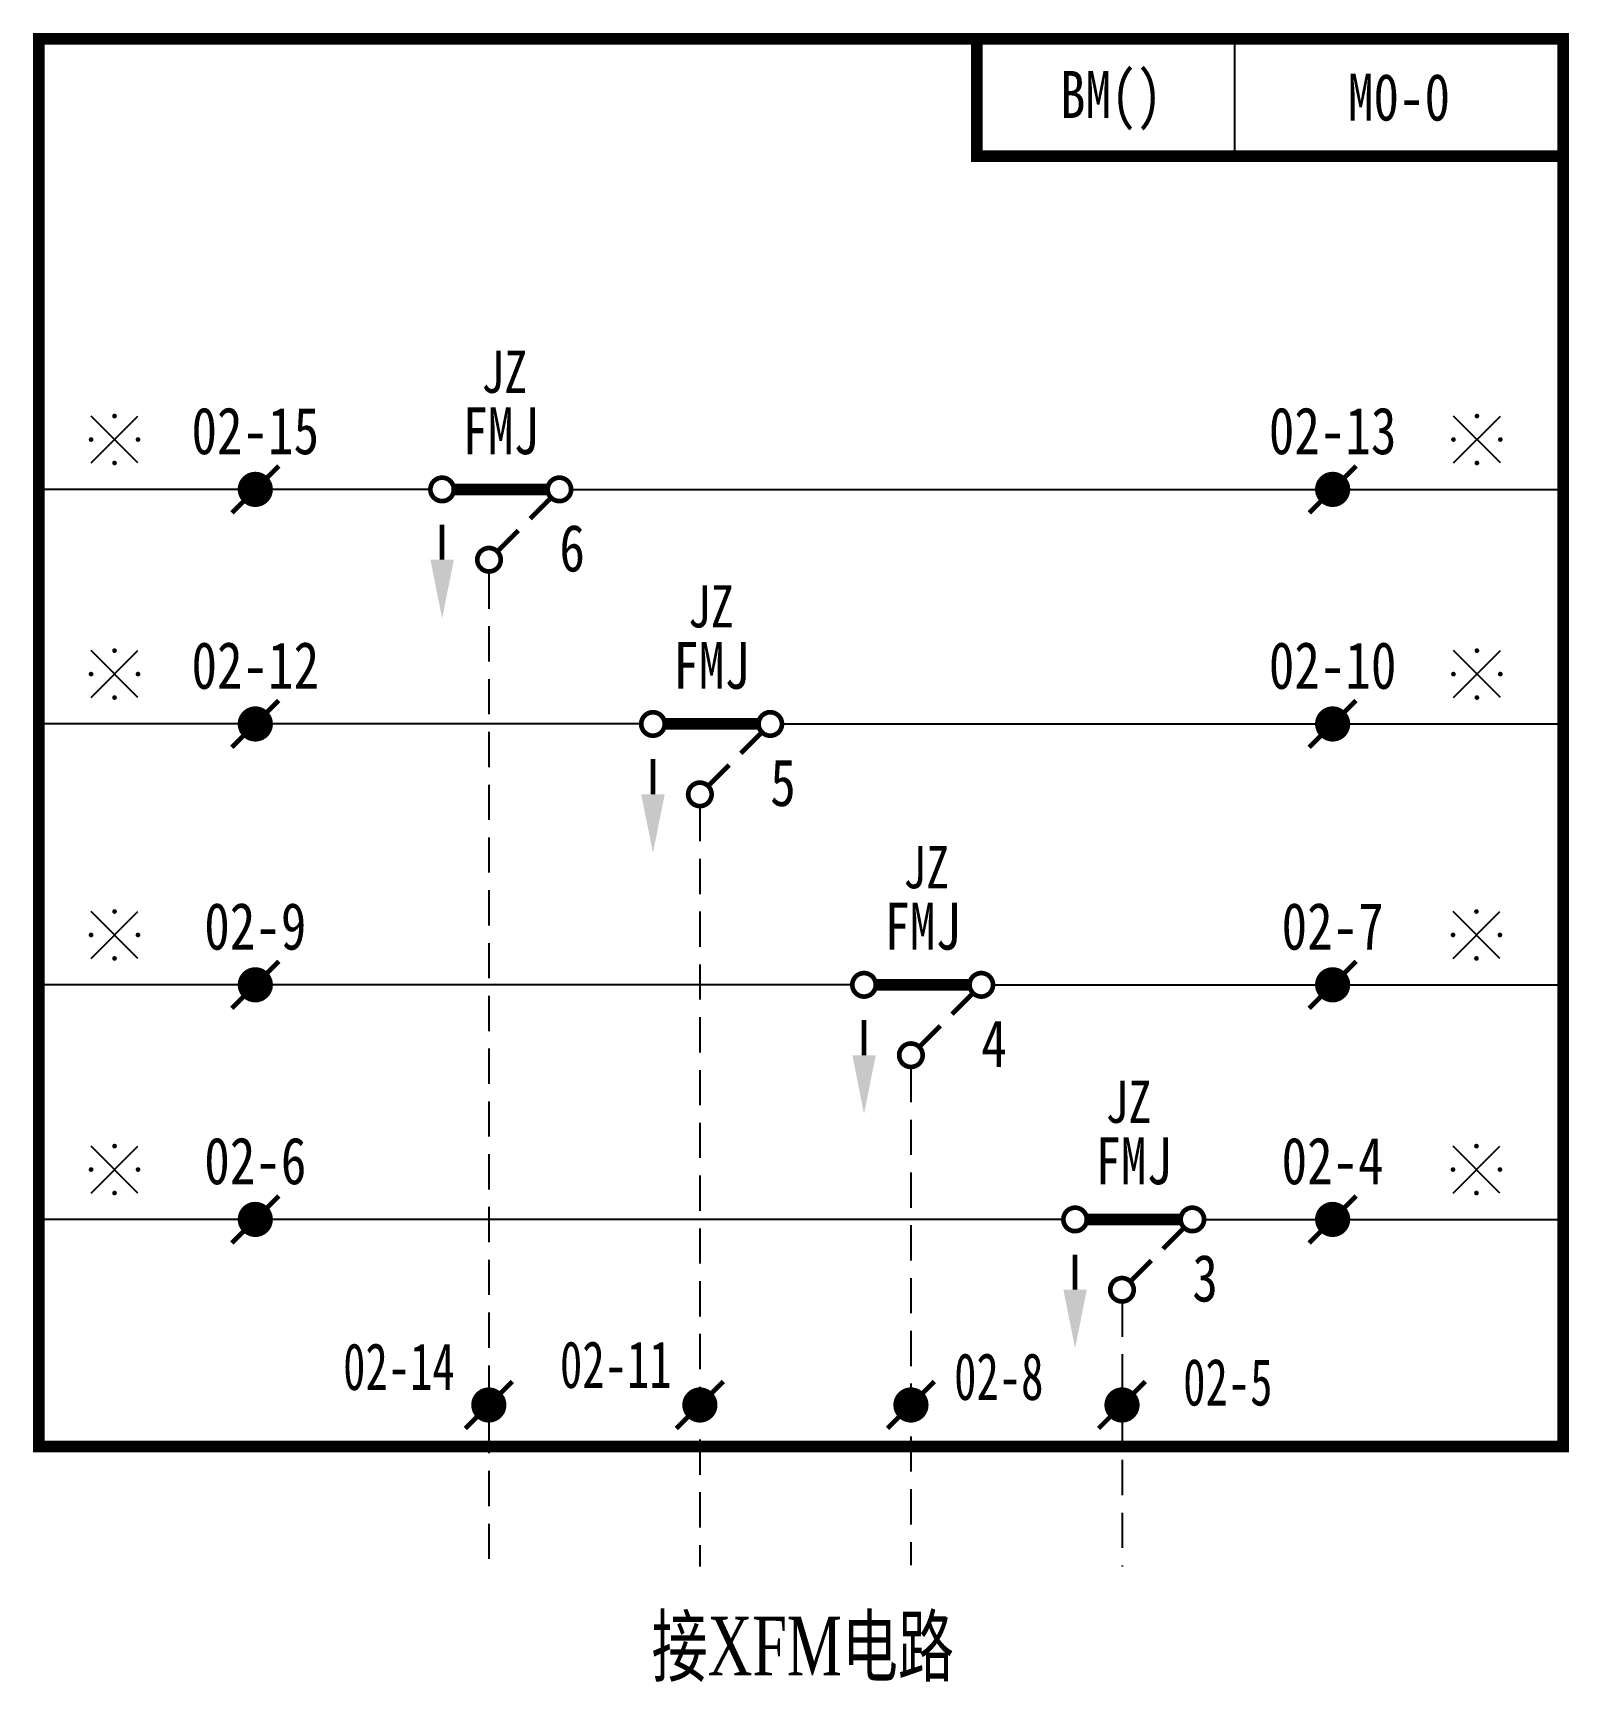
# Model space of a CAD drawing. Header units: millimetres. Extents: x -0.2 to 65.2, y -70 to 0.2.
import ezdxf
from ezdxf.enums import TextEntityAlignment as Align

# ---------------------------------------------------------------- set-up
doc = ezdxf.new("R2010")
doc.units = ezdxf.units.MM
doc.linetypes.add('DASHEDX2', pattern=[1.5, 1, -0.5])
doc.styles.add('CHINESE', font='TIMES.TTF', dxfattribs={"width": 0.7})

# ---------------------------------------------------------------- blocks, each defined once
blk = doc.blocks.new('E9')
blk.add_line((-14, -5), (-14, 0))
at = {"const_width": 0.5}
for points in [[(-25, 0), (0, 0), (0, -5)], [(-25, 0), (-25, -5), (0, -5)]]:
    blk.add_lwpolyline(points, dxfattribs=at)
blk = doc.blocks.new('conti_2')
for points in [[(-1, -1), (1, 1)], [(1, -1), (-1, 1)]]:
    blk.add_lwpolyline(points)
for points in [[(0.05, 1, 0.1, 0.1, 1), (-0.05, 1, 0.1, 0.1, 1)], [(-0.95, 0, 0.1, 0.1, 1), (-1.05, 0, 0.1, 0.1, 1)], [(1.05, 0, 0.1, 0.1, 1), (0.95, 0, 0.1, 0.1, 1)], [(0.05, -1, 0.1, 0.1, 1), (-0.05, -1, 0.1, 0.1, 1)]]:
    blk.add_lwpolyline(points, format="xyseb", close=True)
blk.add_attdef('1', text='', height=2).set_placement((2.271, 0.093), align=Align.MIDDLE)

msp = doc.modelspace()

# ---------------------------------------------------------------- linework, layer by layer
at = {"color": 7}
for p, q in [((16.697, -19.204), (0, -19.204)), ((22.697, -19.204), (65, -19.204)), ((25.688, -29.203), (0, -29.203)), ((31.688, -29.203), (65, -29.203)), ((34.688, -40.322), (0, -40.322)), ((40.688, -40.322), (65, -40.322)), ((43.688, -50.321), (0, -50.321)), ((49.688, -50.321), (65, -50.321))]:
    msp.add_line(p, q, dxfattribs=at)
for points, const_width in [([(0, -60), (65, -60), (65, 0), (0, 0), (0, -60)], 0.5), ([(8.231, -41.322), (10.231, -39.322)], 0.2), ([(54.17, -41.322), (56.17, -39.322)], 0.2), ([(8.231, -51.321), (10.231, -49.321)], 0.2), ([(54.17, -51.321), (56.17, -49.321)], 0.2)]:
    msp.add_lwpolyline(points, dxfattribs=dict(at, const_width=const_width))
for points, const_width in [([(8.231, -20.204), (10.231, -18.204)], 0.2), ([(54.17, -20.204), (56.17, -18.204)], 0.2), ([(17.697, -19.204), (21.697, -19.204)], 0.5), ([(21.879, -19.522), (20.947, -20.454)], 0.2), ([(17.197, -22.204), (17.197, -20.704)], 0.2), ([(20.447, -20.954), (19.506, -21.895)], 0.2), ([(8.231, -30.203), (10.231, -28.203)], 0.2), ([(54.17, -30.203), (56.17, -28.203)], 0.2), ([(26.688, -29.203), (30.688, -29.203)], 0.5), ([(30.87, -29.522), (29.938, -30.453)], 0.2), ([(26.188, -32.203), (26.188, -30.703)], 0.2), ([(29.438, -30.953), (28.496, -31.895)], 0.2), ([(35.688, -40.322), (39.688, -40.322)], 0.5), ([(39.87, -40.64), (38.938, -41.572)], 0.2), ([(35.188, -43.322), (35.188, -41.822)], 0.2), ([(38.438, -42.072), (37.496, -43.013)], 0.2), ([(44.688, -50.321), (48.688, -50.321)], 0.5), ([(48.87, -50.639), (47.938, -51.571)], 0.2), ([(44.188, -53.321), (44.188, -51.821)], 0.2), ([(47.438, -52.071), (46.496, -53.012)], 0.2), ([(18.188, -59.231), (20.188, -57.231)], 0.2), ([(27.188, -59.231), (29.188, -57.231)], 0.2), ([(36.188, -59.231), (38.188, -57.231)], 0.2), ([(45.188, -59.231), (47.188, -57.231)], 0.2)]:
    msp.add_lwpolyline(points, dxfattribs=dict(const_width=const_width))
at = {"const_width": 0.75}
for points in [[(8.856, -19.204, 1), (9.606, -19.204, 1)], [(54.795, -19.204, 1), (55.545, -19.204, 1)], [(8.856, -29.203, 1), (9.606, -29.203, 1)], [(54.795, -29.203, 1), (55.545, -29.203, 1)], [(18.813, -58.231, 1), (19.563, -58.231, 1)], [(27.813, -58.231, 1), (28.563, -58.231, 1)], [(36.813, -58.231, 1), (37.563, -58.231, 1)], [(45.813, -58.231, 1), (46.563, -58.231, 1)]]:
    msp.add_lwpolyline(points, format="xyb", close=True, dxfattribs=at)
at = {"const_width": 0.2}
for points in [[(17.197, -19.704, -1), (17.197, -18.704, -1), (17.197, -19.704)], [(22.197, -19.704, -1), (22.197, -18.704, -1), (22.197, -19.704)], [(19.197, -22.704, -1), (19.197, -21.704, -1), (19.197, -22.704)], [(26.188, -29.703, -1), (26.188, -28.703, -1), (26.188, -29.703)], [(31.188, -29.703, -1), (31.188, -28.703, -1), (31.188, -29.703)], [(28.188, -32.703, -1), (28.188, -31.703, -1), (28.188, -32.703)], [(35.188, -40.822, -1), (35.188, -39.822, -1), (35.188, -40.822)], [(40.188, -40.822, -1), (40.188, -39.822, -1), (40.188, -40.822)], [(37.188, -43.822, -1), (37.188, -42.822, -1), (37.188, -43.822)], [(44.188, -50.821, -1), (44.188, -49.821, -1), (44.188, -50.821)], [(49.188, -50.821, -1), (49.188, -49.821, -1), (49.188, -50.821)], [(46.188, -53.821, -1), (46.188, -52.821, -1), (46.188, -53.821)]]:
    msp.add_lwpolyline(points, format="xyb", dxfattribs=at)
at = {"color": 7, "linetype": 'DASHEDX2', "ltscale": 1.5}
for points in [[(19.188, -22.791), (19.188, -65.12)], [(28.188, -32.703), (28.188, -65.12)], [(37.188, -43.822), (37.188, -65.057)], [(46.188, -53.821), (46.188, -65.114)]]:
    msp.add_lwpolyline(points, dxfattribs=at)
at = {"color": 7, "const_width": 0.75}
for points in [[(8.856, -40.322, 1), (9.606, -40.322, 1)], [(54.795, -40.322, 1), (55.545, -40.322, 1)], [(8.856, -50.321, 1), (9.606, -50.321, 1)], [(54.795, -50.321, 1), (55.545, -50.321, 1)]]:
    msp.add_lwpolyline(points, format="xyb", close=True, dxfattribs=at)
for points in [[(17.697, -22.204), (16.697, -22.204), (17.197, -24.704)], [(26.688, -32.203), (25.688, -32.203), (26.188, -34.703)], [(35.688, -43.322), (34.688, -43.322), (35.188, -45.822)], [(44.688, -53.321), (43.688, -53.321), (44.188, -55.821)]]:
    msp.add_solid(points)

# ---------------------------------------------------------------- block references
at = {"color": 7}
msp.add_blockref('E9', (65, 0), dxfattribs=at)
at = {"color": 3}
for p in [(3.228, -17.079), (61.322, -17.079), (3.228, -27.078), (61.322, -27.078), (3.228, -38.197), (61.303, -38.197), (3.228, -48.196), (61.303, -48.196)]:
    msp.add_blockref('conti_2', p, dxfattribs=at)

# ---------------------------------------------------------------- texts
at = {"color": 3, "width": 0.8}
for s, height, p in [('BM()', 2, (45.719, -2.525)), ('JZ', 1.8, (19.846, -14.204)), ('JZ', 1.8, (28.652, -24.203)), ('JZ', 1.8, (37.837, -35.322)), ('JZ', 1.8, (46.461, -45.321))]:
    msp.add_text(s, height=height, dxfattribs=at).set_placement(p, align=Align.MIDDLE)
at = {"color": 5, "width": 0.8}
msp.add_text('M0-0', height=2, dxfattribs=at).set_placement((58, -2.5), align=Align.MIDDLE)
at = {"color": 3, "width": 0.8}
for s, p in [('02-15', (9.231, -17.704)), ('02-13', (55.17, -17.704)), ('02-12', (9.231, -27.703)), ('02-10', (55.17, -27.703)), ('02-9', (9.231, -38.822)), ('02-7', (55.17, -38.822)), ('02-6', (9.231, -48.821)), ('02-4', (55.17, -48.821))]:
    msp.add_text(s, height=2, dxfattribs=at).set_placement(p, align=Align.CENTER)
at = {"color": 7}
for s, width, p in [('FMJ', 0.8, (19.697, -17.704)), ('FMJ', 0.8, (28.688, -27.703)), ('FMJ', 0.8, (37.688, -38.822)), ('FMJ', 0.8, (46.688, -48.821)), ('02-11', 0.7, (24.603, -57.506)), ('02-14', 0.7, (15.356, -57.592)), ('02-8', 0.7, (40.934, -58.016)), ('02-5', 0.7, (50.7, -58.254))]:
    msp.add_text(s, height=2, dxfattribs=dict(at, width=width)).set_placement(p, align=Align.CENTER)
at = {"color": 7, "width": 0.8}
for s, p in [('6', (22.197, -22.704)), ('5', (31.188, -32.703)), ('4', (40.188, -43.822)), ('3', (49.188, -53.821))]:
    msp.add_text(s, height=2, dxfattribs=at).set_placement(p)
at = {"color": 7, "style": 'CHINESE', "width": 0.7}
msp.add_text('接XFM电路', height=2.5, dxfattribs=at).set_placement((32.575, -69.76), align=Align.CENTER)

doc.saveas('drawing.dxf')
